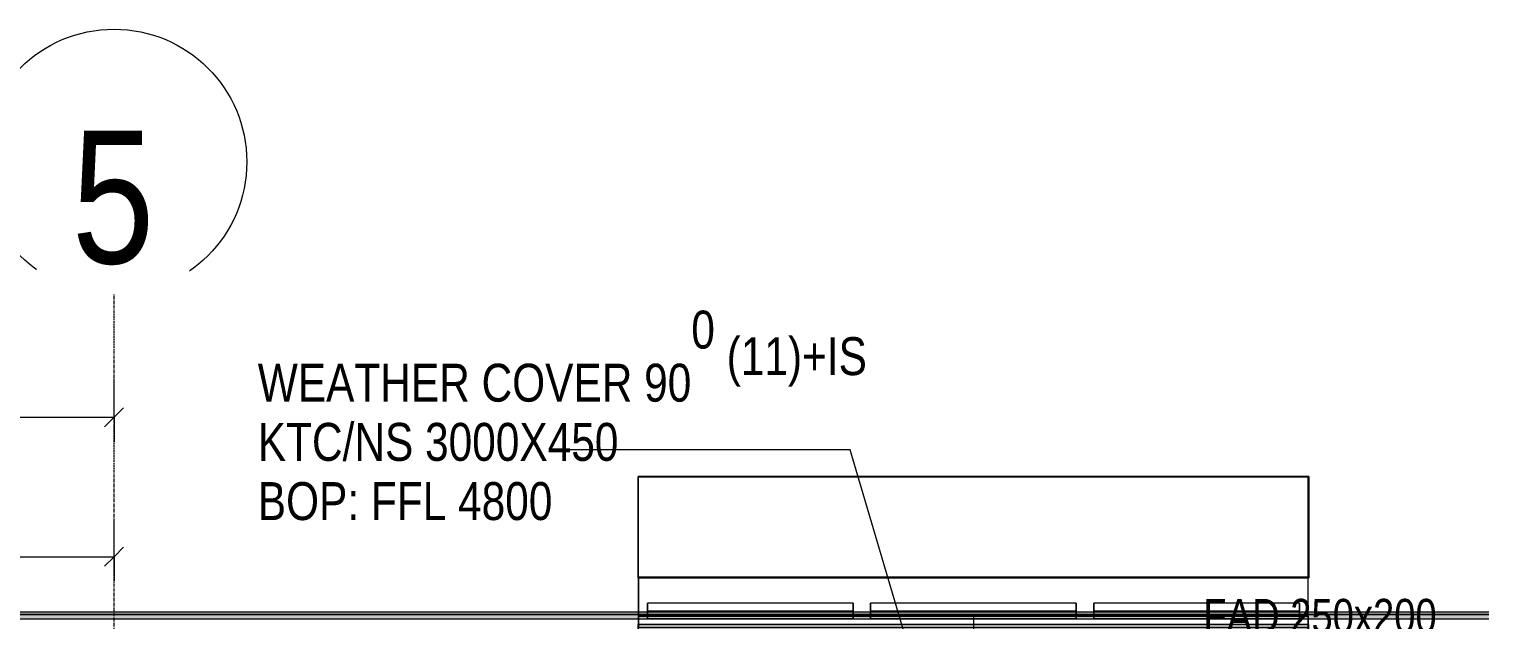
# Model space of a CAD drawing. Header units: millimetres. Extents: x -22227 to 20275, y 15053 to 61060.
# Drawn here: x 10521 to 17061, y 58412 to 61060 of the extents above; entities that cross this region are included whole.
import ezdxf

# ---------------------------------------------------------------- set-up
doc = ezdxf.new("R2010")
doc.units = ezdxf.units.MM
doc.linetypes.add('Grid Line', pattern=[22.225, 12.7, -3.175, 3.175, -3.175])
for name, color, linetype, lineweight in [('A-ANNO-DIMS', 7, 'Continuous', 9), ('A-ANNO-DIMS-170', 7, 'Continuous', 9), ('A-WALL', 7, 'Continuous', 9), ('A-WALL-PATT', 7, 'Continuous', 9), ('G-ANNO-TEXT', 7, 'Continuous', 9), ('M-HVAC-DUCT', 7, 'Continuous', 18), ('M-HVAC-DUCT-CNTR', 7, 'Continuous', 5), ('M-HVAC-DUCT-IDEN', 7, 'Continuous', 9), ('S-GRID', 7, 'Continuous', 9), ('S-GRID-IDEN', 7, 'Continuous', 9)]:
    doc.layers.add(name, color=color, linetype=linetype, lineweight=lineweight)
doc.layers.add('A-GLAZ', color=7, linetype='Continuous', lineweight=9, true_color=0x00007f)
doc.styles.add('Arial', font='arial.ttf', dxfattribs={"width": 0.8, "height": 595})
doc.styles.add('Arial_1', font='arial.ttf', dxfattribs={"width": 0.8, "height": 340})
doc.styles.add('Arial_2', font='arial.ttf', dxfattribs={"width": 0.8, "height": 153})
doc.styles.add('Arial_5', font='arial.ttf', dxfattribs={"width": 0.8, "height": 170})
doc.dimstyles.new('AK_DIM_2_0_Arial', dxfattribs={"dimscale": 304.8, "dimtxt": 346.888196, "dimasz": 0.278871, "dimexe": 0.557743, "dimexo": 0.557743, "dimgap": 0.055774, "dimtad": 1, "dimdec": 0, "dimzin": 0, "dimdsep": 46, "dimtxsty": 'Arial_1', "dimblk1": 'OBLIQUE', "dimblk2": 'OBLIQUE', "dimsah": 1, "dimcen": 0.09, "dimadec": 0, "dimazin": 0, "dimtfac": 1, "dimtdec": 4, "dimtix": 1, "dimtmove": 0, "dimatfit": 3, "dimfxl": 1, "dimtvp": 1, "dimtolj": 1, "dimtzin": 0, "dimarcsym": 2})

# ---------------------------------------------------------------- blocks, each defined once
blk = doc.blocks.new('M_Window-Louvers - 1000x1000mm-1210469-MẶT BẰNG HỆ THỐNG GIÓ TƯƠI')
at = {"layer": 'A-GLAZ', "color": 254, "true_color": 0xcccce5}
for p, q in [((-460.5, 26.275), (-460.5, 61.2)), ((460.5, 61.2), (-460.5, 61.2)), ((-460.5, 61.2), (-460.5, 26.275)), ((460.5, 61.2), (-460.5, 61.2)), ((-460.5, -8.65), (-460.5, 26.275)), ((-460.5, 26.275), (-460.5, -8.65)), ((460.5, 61.2), (460.5, 26.275)), ((460.5, 26.275), (460.5, 61.2)), ((460.5, 26.275), (460.5, -8.65)), ((460.5, -8.65), (460.5, 26.275)), ((-460.5, -8.65), (460.5, -8.65)), ((460.5, -8.65), (-460.5, -8.65))]:
    blk.add_line(p, q, dxfattribs=at)
at = {"layer": 'A-GLAZ', "color": 254, "true_color": 0xe0e0ef}
for p, q in [((-460.5, 61.2), (-460.5, 26.275)), ((460.5, 61.2), (-460.5, 61.2)), ((-460.5, 26.275), (-460.5, 61.2)), ((460.5, 61.2), (-460.5, 61.2)), ((-460.5, 26.275), (-460.5, -8.65)), ((460.5, 26.275), (-460.5, 26.275)), ((-460.5, -8.65), (-460.5, 26.275)), ((460.5, 26.275), (-460.5, 26.275)), ((460.5, 26.275), (460.5, 61.2)), ((460.5, 61.2), (460.5, 26.275)), ((460.5, -8.65), (460.5, 26.275)), ((460.5, 26.275), (460.5, -8.65)), ((460.5, -8.65), (-460.5, -8.65)), ((-460.5, -8.65), (460.5, -8.65))]:
    blk.add_line(p, q, dxfattribs=at)
at = {"layer": 'A-GLAZ', "color": 7, "true_color": 0xececf5}
for p, q in [((-460.5, 61.2), (-460.5, 26.275)), ((460.5, 61.2), (-460.5, 61.2)), ((-460.5, 26.275), (-460.5, 61.2)), ((460.5, 61.2), (-460.5, 61.2)), ((-460.5, 26.275), (-460.5, -8.65)), ((-460.5, -8.65), (-460.5, 26.275)), ((460.5, 26.275), (460.5, 61.2)), ((460.5, 61.2), (460.5, 26.275)), ((460.5, -8.65), (460.5, 26.275)), ((460.5, 26.275), (460.5, -8.65)), ((460.5, -8.65), (-460.5, -8.65)), ((-460.5, -8.65), (460.5, -8.65))]:
    blk.add_line(p, q, dxfattribs=at)
at = {"layer": 'A-GLAZ', "color": 7, "true_color": 0xf3f3f9}
for p, q in [((-460.5, 61.2), (-460.5, 26.275)), ((460.5, 61.2), (-460.5, 61.2)), ((-460.5, 26.275), (-460.5, 61.2)), ((460.5, 61.2), (-460.5, 61.2)), ((460.5, 26.275), (-460.5, 26.275)), ((460.5, 26.275), (-460.5, 26.275)), ((-460.5, 26.275), (-460.5, -8.65)), ((-460.5, -8.65), (-460.5, 26.275)), ((460.5, 26.275), (460.5, 61.2)), ((460.5, 61.2), (460.5, 26.275)), ((460.5, -8.65), (460.5, 26.275)), ((460.5, 26.275), (460.5, -8.65)), ((460.5, -8.65), (-460.5, -8.65)), ((-460.5, -8.65), (460.5, -8.65))]:
    blk.add_line(p, q, dxfattribs=at)
at = {"layer": 'A-GLAZ', "color": 7, "true_color": 0xf7f7fb}
for p, q in [((-460.5, 61.2), (-460.5, 26.275)), ((460.5, 61.2), (-460.5, 61.2)), ((-460.5, 26.275), (-460.5, 61.2)), ((460.5, 61.2), (-460.5, 61.2)), ((-460.5, 26.275), (-460.5, -8.65)), ((-460.5, -8.65), (-460.5, 26.275)), ((460.5, 26.275), (460.5, 61.2)), ((460.5, 61.2), (460.5, 26.275)), ((460.5, -8.65), (460.5, 26.275)), ((460.5, 26.275), (460.5, -8.65)), ((460.5, -8.65), (-460.5, -8.65)), ((-460.5, -8.65), (460.5, -8.65))]:
    blk.add_line(p, q, dxfattribs=at)
at = {"layer": 'A-GLAZ', "color": 7, "true_color": 0xfafafc}
for p, q in [((-460.5, 61.2), (-460.5, 26.275)), ((460.5, 61.2), (-460.5, 61.2)), ((-460.5, 26.275), (-460.5, 61.2)), ((460.5, 61.2), (-460.5, 61.2)), ((460.5, 26.275), (-460.5, 26.275)), ((460.5, 26.275), (-460.5, 26.275)), ((-460.5, 26.275), (-460.5, -8.65)), ((-460.5, -8.65), (-460.5, 26.275)), ((460.5, 26.275), (460.5, 61.2)), ((460.5, 61.2), (460.5, 26.275)), ((460.5, -8.65), (460.5, 26.275)), ((460.5, 26.275), (460.5, -8.65)), ((460.5, -8.65), (-460.5, -8.65)), ((-460.5, -8.65), (460.5, -8.65))]:
    blk.add_line(p, q, dxfattribs=at)
at = {"layer": 'A-GLAZ', "color": 7, "true_color": 0xfcfcfd}
for p, q in [((-460.5, 61.2), (-460.5, 26.275)), ((460.5, 61.2), (-460.5, 61.2)), ((-460.5, 26.275), (-460.5, 61.2)), ((460.5, 61.2), (-460.5, 61.2)), ((-460.5, 26.275), (-460.5, -8.65)), ((-460.5, -8.65), (-460.5, 26.275)), ((460.5, 26.275), (460.5, 61.2)), ((460.5, 61.2), (460.5, 26.275)), ((460.5, -8.65), (460.5, 26.275)), ((460.5, 26.275), (460.5, -8.65)), ((460.5, -8.65), (-460.5, -8.65)), ((-460.5, -8.65), (460.5, -8.65))]:
    blk.add_line(p, q, dxfattribs=at)
at = {"layer": 'A-GLAZ', "color": 7, "true_color": 0xfdfdfd}
for p, q in [((-460.5, 61.2), (-460.5, 26.275)), ((460.5, 61.2), (-460.5, 61.2)), ((-460.5, 26.275), (-460.5, 61.2)), ((-460.5, 61.2), (-460.5, 26.275)), ((460.5, 61.2), (-460.5, 61.2)), ((460.5, 61.2), (-460.5, 61.2)), ((-460.5, 26.275), (-460.5, 61.2)), ((-460.5, 61.2), (-460.5, 26.275)), ((460.5, 61.2), (-460.5, 61.2)), ((460.5, 61.2), (-460.5, 61.2)), ((-460.5, 26.275), (-460.5, 61.2)), ((-460.5, 61.2), (-460.5, 26.275)), ((460.5, 61.2), (-460.5, 61.2)), ((460.5, 61.2), (-460.5, 61.2)), ((-460.5, 26.275), (-460.5, 61.2)), ((-460.5, 61.2), (-460.5, 26.275)), ((460.5, 61.2), (-460.5, 61.2)), ((460.5, 61.2), (-460.5, 61.2)), ((-460.5, 26.275), (-460.5, 61.2)), ((-460.5, 61.2), (-460.5, 26.275)), ((460.5, 61.2), (-460.5, 61.2)), ((460.5, 61.2), (-460.5, 61.2)), ((-460.5, 26.275), (-460.5, 61.2)), ((-460.5, 61.2), (-460.5, 26.275)), ((460.5, 61.2), (-460.5, 61.2)), ((460.5, 61.2), (-460.5, 61.2)), ((-460.5, 26.275), (-460.5, 61.2)), ((-460.5, 61.2), (-460.5, 26.275)), ((460.5, 61.2), (-460.5, 61.2)), ((460.5, 61.2), (-460.5, 61.2)), ((-460.5, 26.275), (-460.5, 61.2)), ((-460.5, 61.2), (-460.5, 26.275)), ((460.5, 61.2), (-460.5, 61.2)), ((460.5, 61.2), (-460.5, 61.2)), ((-460.5, 26.275), (-460.5, 61.2)), ((-460.5, 61.2), (-460.5, 26.275)), ((460.5, 61.2), (-460.5, 61.2)), ((460.5, 61.2), (-460.5, 61.2)), ((-460.5, 26.275), (-460.5, 61.2)), ((-460.5, 61.2), (-460.5, 26.275)), ((460.5, 61.2), (-460.5, 61.2)), ((460.5, 61.2), (-460.5, 61.2)), ((-460.5, 26.275), (-460.5, 61.2)), ((-460.5, 61.2), (-460.5, 26.275)), ((460.5, 61.2), (-460.5, 61.2)), ((460.5, 61.2), (-460.5, 61.2)), ((-460.5, 26.275), (-460.5, 61.2)), ((-460.5, 61.2), (-460.5, 26.275)), ((460.5, 61.2), (-460.5, 61.2)), ((460.5, 61.2), (-460.5, 61.2)), ((-460.5, 26.275), (-460.5, 61.2)), ((-460.5, 61.2), (-460.5, 26.275)), ((460.5, 61.2), (-460.5, 61.2)), ((460.5, 61.2), (-460.5, 61.2)), ((-460.5, 26.275), (-460.5, 61.2)), ((-460.5, 61.2), (-460.5, 26.275)), ((460.5, 61.2), (-460.5, 61.2)), ((460.5, 61.2), (-460.5, 61.2)), ((460.5, 26.275), (-460.5, 26.275)), ((460.5, 26.275), (-460.5, 26.275)), ((460.5, 26.275), (-460.5, 26.275)), ((460.5, 26.275), (-460.5, 26.275)), ((460.5, 26.275), (-460.5, 26.275)), ((460.5, 26.275), (-460.5, 26.275)), ((460.5, 26.275), (-460.5, 26.275)), ((-460.5, 26.275), (-460.5, -8.65)), ((460.5, 26.275), (-460.5, 26.275)), ((460.5, 26.275), (-460.5, 26.275)), ((-460.5, -8.65), (-460.5, 26.275)), ((-460.5, 26.275), (-460.5, -8.65)), ((460.5, 26.275), (-460.5, 26.275)), ((460.5, 26.275), (-460.5, 26.275)), ((-460.5, -8.65), (-460.5, 26.275)), ((-460.5, 26.275), (-460.5, -8.65)), ((460.5, 26.275), (-460.5, 26.275)), ((460.5, 26.275), (-460.5, 26.275)), ((-460.5, -8.65), (-460.5, 26.275)), ((-460.5, 26.275), (-460.5, -8.65)), ((460.5, 26.275), (-460.5, 26.275)), ((460.5, 26.275), (-460.5, 26.275)), ((-460.5, -8.65), (-460.5, 26.275)), ((-460.5, 26.275), (-460.5, -8.65)), ((460.5, 26.275), (-460.5, 26.275)), ((460.5, 26.275), (-460.5, 26.275)), ((-460.5, -8.65), (-460.5, 26.275)), ((-460.5, 26.275), (-460.5, -8.65)), ((460.5, 26.275), (-460.5, 26.275)), ((460.5, 26.275), (-460.5, 26.275)), ((-460.5, -8.65), (-460.5, 26.275)), ((-460.5, 26.275), (-460.5, -8.65)), ((460.5, 26.275), (-460.5, 26.275)), ((460.5, 26.275), (-460.5, 26.275)), ((-460.5, -8.65), (-460.5, 26.275)), ((-460.5, 26.275), (-460.5, -8.65)), ((460.5, 26.275), (-460.5, 26.275)), ((460.5, 26.275), (-460.5, 26.275)), ((-460.5, -8.65), (-460.5, 26.275)), ((-460.5, 26.275), (-460.5, -8.65)), ((460.5, 26.275), (-460.5, 26.275)), ((460.5, 26.275), (-460.5, 26.275)), ((-460.5, -8.65), (-460.5, 26.275)), ((-460.5, 26.275), (-460.5, -8.65)), ((460.5, 26.275), (-460.5, 26.275)), ((460.5, 26.275), (-460.5, 26.275)), ((-460.5, -8.65), (-460.5, 26.275)), ((-460.5, 26.275), (-460.5, -8.65)), ((460.5, 26.275), (-460.5, 26.275)), ((460.5, 26.275), (-460.5, 26.275)), ((-460.5, -8.65), (-460.5, 26.275)), ((-460.5, 26.275), (-460.5, -8.65)), ((460.5, 26.275), (-460.5, 26.275)), ((460.5, 26.275), (-460.5, 26.275)), ((-460.5, -8.65), (-460.5, 26.275)), ((-460.5, 26.275), (-460.5, -8.65)), ((460.5, 26.275), (-460.5, 26.275)), ((460.5, 26.275), (-460.5, 26.275)), ((-460.5, -8.65), (-460.5, 26.275)), ((-460.5, 26.275), (-460.5, -8.65)), ((460.5, 26.275), (-460.5, 26.275)), ((460.5, 26.275), (-460.5, 26.275)), ((-460.5, -8.65), (-460.5, 26.275)), ((-460.5, 26.275), (-460.5, -8.65)), ((460.5, 26.275), (-460.5, 26.275)), ((460.5, 26.275), (-460.5, 26.275)), ((460.5, 26.275), (460.5, 61.2)), ((460.5, 26.275), (460.5, 61.2)), ((460.5, 61.2), (460.5, 26.275)), ((460.5, 26.275), (460.5, 61.2)), ((460.5, 61.2), (460.5, 26.275)), ((460.5, 26.275), (460.5, 61.2)), ((460.5, 61.2), (460.5, 26.275)), ((460.5, 26.275), (460.5, 61.2)), ((460.5, 61.2), (460.5, 26.275)), ((460.5, 26.275), (460.5, 61.2)), ((460.5, 61.2), (460.5, 26.275)), ((460.5, 26.275), (460.5, 61.2)), ((460.5, 61.2), (460.5, 26.275)), ((460.5, 26.275), (460.5, 61.2)), ((460.5, 61.2), (460.5, 26.275)), ((460.5, 26.275), (460.5, 61.2)), ((460.5, 61.2), (460.5, 26.275)), ((460.5, 26.275), (460.5, 61.2)), ((460.5, 61.2), (460.5, 26.275)), ((460.5, 26.275), (460.5, 61.2)), ((460.5, 61.2), (460.5, 26.275)), ((460.5, 26.275), (460.5, 61.2)), ((460.5, 61.2), (460.5, 26.275)), ((460.5, 26.275), (460.5, 61.2)), ((460.5, 61.2), (460.5, 26.275)), ((460.5, 26.275), (460.5, 61.2)), ((460.5, 61.2), (460.5, 26.275)), ((460.5, 26.275), (460.5, 61.2)), ((460.5, 61.2), (460.5, 26.275)), ((460.5, -8.65), (460.5, 26.275)), ((460.5, -8.65), (460.5, 26.275)), ((460.5, 26.275), (460.5, -8.65)), ((460.5, -8.65), (460.5, 26.275)), ((460.5, 26.275), (460.5, -8.65)), ((460.5, -8.65), (460.5, 26.275)), ((460.5, 26.275), (460.5, -8.65)), ((460.5, -8.65), (460.5, 26.275)), ((460.5, 26.275), (460.5, -8.65)), ((460.5, -8.65), (460.5, 26.275)), ((460.5, 26.275), (460.5, -8.65)), ((460.5, -8.65), (460.5, 26.275)), ((460.5, 26.275), (460.5, -8.65)), ((460.5, -8.65), (460.5, 26.275)), ((460.5, 26.275), (460.5, -8.65)), ((460.5, -8.65), (460.5, 26.275)), ((460.5, 26.275), (460.5, -8.65)), ((460.5, -8.65), (460.5, 26.275)), ((460.5, 26.275), (460.5, -8.65)), ((460.5, -8.65), (460.5, 26.275)), ((460.5, 26.275), (460.5, -8.65)), ((460.5, -8.65), (460.5, 26.275)), ((460.5, 26.275), (460.5, -8.65)), ((460.5, -8.65), (460.5, 26.275)), ((460.5, 26.275), (460.5, -8.65)), ((460.5, -8.65), (460.5, 26.275)), ((460.5, 26.275), (460.5, -8.65)), ((460.5, -8.65), (460.5, 26.275)), ((460.5, 26.275), (460.5, -8.65)), ((460.5, -8.65), (-460.5, -8.65)), ((-460.5, -8.65), (460.5, -8.65)), ((460.5, -8.65), (-460.5, -8.65)), ((-460.5, -8.65), (460.5, -8.65)), ((460.5, -8.65), (-460.5, -8.65)), ((-460.5, -8.65), (460.5, -8.65)), ((460.5, -8.65), (-460.5, -8.65)), ((-460.5, -8.65), (460.5, -8.65)), ((460.5, -8.65), (-460.5, -8.65)), ((-460.5, -8.65), (460.5, -8.65)), ((460.5, -8.65), (-460.5, -8.65)), ((-460.5, -8.65), (460.5, -8.65)), ((460.5, -8.65), (-460.5, -8.65)), ((-460.5, -8.65), (460.5, -8.65)), ((460.5, -8.65), (-460.5, -8.65)), ((-460.5, -8.65), (460.5, -8.65)), ((460.5, -8.65), (-460.5, -8.65)), ((-460.5, -8.65), (460.5, -8.65)), ((460.5, -8.65), (-460.5, -8.65)), ((-460.5, -8.65), (460.5, -8.65)), ((460.5, -8.65), (-460.5, -8.65)), ((-460.5, -8.65), (460.5, -8.65)), ((460.5, -8.65), (-460.5, -8.65)), ((-460.5, -8.65), (460.5, -8.65)), ((460.5, -8.65), (-460.5, -8.65)), ((-460.5, -8.65), (460.5, -8.65)), ((460.5, -8.65), (-460.5, -8.65)), ((-460.5, -8.65), (460.5, -8.65)), ((460.5, -8.65), (-460.5, -8.65))]:
    blk.add_line(p, q, dxfattribs=at)
at = {"layer": 'A-GLAZ', "color": 9, "true_color": 0xaaaad4}
for p, q in [((-460.5, 26.275), (-460.5, 61.2)), ((460.5, 61.2), (-460.5, 61.2)), ((-460.5, -8.65), (-460.5, 26.275)), ((460.5, 26.275), (-460.5, 26.275)), ((460.5, 61.2), (460.5, 26.275)), ((460.5, 26.275), (460.5, -8.65)), ((-460.5, -8.65), (460.5, -8.65))]:
    blk.add_line(p, q, dxfattribs=at)
blk = doc.blocks.new('AK-SGS-M3-A_rvt-1-MẶT BẰNG HỆ THỐNG GIÓ TƯƠI')
at = {"layer": 'A-WALL-PATT', "true_color": 0xeaeaea, "transparency": 33554534}
h = blk.add_hatch(color=254, dxfattribs=at)
h.paths.add_polyline_path([(-18852.6, 58416.9), (-17584.1, 58416.9), (-17584.1, 58446.9), (-20048.6, 58446.9), (-20048.6, 58416.9)])
h.paths.add_polyline_path([(-16663.1, 58416.9), (-16584.2, 58416.9), (-16584.2, 58446.9), (-16663.1, 58446.9)])
h.paths.add_polyline_path([(-14663.3, 58416.9), (-9809.1, 58416.9), (-9809.1, 58446.9), (-14663.3, 58446.9)])
h.paths.add_polyline_path([(-15663.2, 58416.9), (-15584.3, 58416.9), (-15584.3, 58446.9), (-15663.2, 58446.9)])
h.paths.add_polyline_path([(-8809.2, 58416.9), (-8809.2, 58446.9), (-8888.1, 58446.9), (-8888.1, 58416.9), (-8826.8, 58416.9)])
h.paths.add_polyline_path([(-7809.3, 58416.9), (-7809.3, 58446.9), (-7888.2, 58446.9), (-7888.2, 58416.9)])
h.paths.add_polyline_path([(-6888.3, 58416.9), (5590.9, 58416.9), (5590.9, 58446.9), (-6888.3, 58446.9)])
h.paths.add_polyline_path([(6511.9, 58416.9), (6590.8, 58416.9), (6590.8, 58446.9), (6511.9, 58446.9)])
h.paths.add_polyline_path([(8680.8, 58416.9), (13291.2, 58416.9), (13291.2, 58446.9), (8511.7, 58446.9), (8511.7, 58416.9)])
h.paths.add_polyline_path([(7590.7, 58416.9), (7590.7, 58446.9), (7511.8, 58446.9), (7511.8, 58416.9)])
h.paths.add_polyline_path([(14291.1, 58416.9), (14291.1, 58446.9), (14212.2, 58446.9), (14212.2, 58416.9), (14217.5, 58416.9)])
h.paths.add_polyline_path([(15264.9, 58416.9), (15291, 58416.9), (15291, 58446.9), (15212.1, 58446.9), (15212.1, 58416.9)])
h.paths.add_polyline_path([(17060.6, 58416.9), (17060.6, 58446.9), (16212, 58446.9), (16212, 58416.9), (16462, 58416.9)])
h = blk.add_hatch(color=254, dxfattribs=at)
h.paths.add_polyline_path([(-16907.3, 58416.9), (-16663.1, 58416.9), (-16663.1, 58446.9), (-17584.1, 58446.9), (-17584.1, 58416.9), (-17057, 58416.9)])
h.paths.add_polyline_path([(-15410.9, 58416.9), (-14663.3, 58416.9), (-14663.3, 58446.9), (-15584.3, 58446.9), (-15584.3, 58416.9), (-15560.6, 58416.9)])
h.paths.add_polyline_path([(-15859.8, 58416.9), (-15663.2, 58416.9), (-15663.2, 58446.9), (-16584.2, 58446.9), (-16584.2, 58416.9), (-16009.5, 58416.9)])
h.paths.add_polyline_path([(-9809.1, 58416.9), (-8888.1, 58416.9), (-8888.1, 58446.9), (-9809.1, 58446.9)])
h.paths.add_polyline_path([(-6888.3, 58416.9), (-6888.3, 58446.9), (-7809.3, 58446.9), (-7809.3, 58416.9), (-7480.1, 58416.9)])
h.paths.add_polyline_path([(-7929, 58416.9), (-7888.2, 58416.9), (-7888.2, 58446.9), (-8809.2, 58446.9), (-8809.2, 58416.9), (-8078.7, 58416.9)])
h.paths.add_polyline_path([(5590.9, 58416.9), (6511.9, 58416.9), (6511.9, 58446.9), (5590.9, 58446.9)])
h.paths.add_polyline_path([(7590.7, 58416.9), (8511.7, 58416.9), (8511.7, 58446.9), (7590.7, 58446.9)])
h.paths.add_polyline_path([(7511.8, 58416.9), (7511.8, 58446.9), (6590.8, 58446.9), (6590.8, 58416.9), (7483.7, 58416.9)])
h.paths.add_polyline_path([(13291.2, 58416.9), (14212.2, 58416.9), (14212.2, 58446.9), (13291.2, 58446.9)])
h.paths.add_polyline_path([(14291.1, 58416.9), (15212.1, 58416.9), (15212.1, 58446.9), (14291.1, 58446.9)])
h.paths.add_polyline_path([(15291, 58416.9), (16212, 58416.9), (16212, 58446.9), (15291, 58446.9)])
at = {"layer": 'A-WALL', "color": 253, "true_color": 0xaaaaaa}
for p, q in [((13291.2, 58446.9), (8511.7, 58446.9)), ((8511.7, 58416.9), (13291.2, 58416.9)), ((14291.1, 58446.9), (14212.2, 58446.9)), ((14212.2, 58416.9), (14291.1, 58416.9)), ((15291, 58446.9), (15212.1, 58446.9)), ((15212.1, 58416.9), (15291, 58416.9)), ((17060.6, 58446.9), (16212, 58446.9)), ((16212, 58416.9), (17060.6, 58416.9))]:
    blk.add_line(p, q, dxfattribs=at)
at = {"layer": 'A-WALL', "color": 9, "true_color": 0xc3c3c3}
for p, q in [((13291.2, 58446.9), (8511.7, 58446.9)), ((8511.7, 58436.9), (13291.2, 58436.9)), ((8511.7, 58416.9), (13291.2, 58416.9)), ((14291.1, 58446.9), (14212.2, 58446.9)), ((14212.2, 58436.9), (14291.1, 58436.9)), ((14212.2, 58416.9), (14291.1, 58416.9)), ((15291, 58446.9), (15212.1, 58446.9)), ((15212.1, 58436.9), (15291, 58436.9)), ((15212.1, 58416.9), (15291, 58416.9)), ((17060.6, 58446.9), (16212, 58446.9)), ((16212, 58436.9), (17060.6, 58436.9)), ((16212, 58416.9), (17060.6, 58416.9))]:
    blk.add_line(p, q, dxfattribs=at)
at = {"layer": 'A-WALL', "color": 254, "true_color": 0xd8d8d8}
for p, q in [((13291.2, 58436.9), (8511.7, 58436.9)), ((14291.1, 58436.9), (14212.2, 58436.9)), ((15291, 58436.9), (15212.1, 58436.9)), ((17060.6, 58436.9), (16212, 58436.9))]:
    blk.add_line(p, q, dxfattribs=at)
at = {"layer": 'A-WALL', "color": 7, "true_color": 0xfdfdfd}
for p, q in [((14212.2, 58446.9), (13291.2, 58446.9)), ((14212.2, 58446.9), (13291.2, 58446.9)), ((13291.2, 58436.9), (14212.2, 58436.9)), ((14212.2, 58436.9), (13291.2, 58436.9)), ((13291.2, 58416.9), (14212.2, 58416.9)), ((13291.2, 58416.9), (14212.2, 58416.9)), ((15212.1, 58446.9), (14291.1, 58446.9)), ((15212.1, 58446.9), (14291.1, 58446.9)), ((14291.1, 58436.9), (15212.1, 58436.9)), ((15212.1, 58436.9), (14291.1, 58436.9)), ((14291.1, 58416.9), (15212.1, 58416.9)), ((14291.1, 58416.9), (15212.1, 58416.9)), ((16212, 58446.9), (15291, 58446.9)), ((16212, 58446.9), (15291, 58446.9)), ((15291, 58436.9), (16212, 58436.9)), ((16212, 58436.9), (15291, 58436.9)), ((15291, 58416.9), (16212, 58416.9)), ((15291, 58416.9), (16212, 58416.9))]:
    blk.add_line(p, q, dxfattribs=at)
at = {"layer": 'A-GLAZ', "color": 9, "lineweight": 9, "true_color": 0xaaaad4}
for p in [(13751.7, 58425.6), (14751.6, 58425.6), (15751.5, 58425.6)]:
    blk.add_blockref('M_Window-Louvers - 1000x1000mm-1210469-MẶT BẰNG HỆ THỐNG GIÓ TƯƠI', p, dxfattribs=at)
blk = doc.blocks.new('Cut_ChuNhat_NepC1 - 1 W-2484012-MẶT BẰNG HỆ THỐNG GIÓ TƯƠI')
at = {"layer": 'M-HVAC-DUCT', "color": 4, "true_color": 0x00ffff}
for p, q in [((13249.6, 58601.2), (13249.6, 59055.2)), ((13249.6, 59055.2), (16253.6, 59055.2)), ((16253.6, 59055.2), (13249.6, 59055.2)), ((13249.6, 59055.2), (13249.6, 58601.2)), ((16251.6, 59053.2), (13251.6, 59053.2)), ((13251.6, 58603.2), (13251.6, 59053.2)), ((13251.6, 59053.2), (16251.6, 59053.2)), ((13251.6, 58378.2), (13251.6, 59053.2)), ((16251.6, 59053.2), (16251.6, 58603.2)), ((16251.6, 58378.2), (16251.6, 59053.2)), ((16253.6, 59055.2), (16253.6, 58601.2)), ((16253.6, 58601.2), (16253.6, 59055.2)), ((16253.6, 58601.2), (13249.6, 58601.2)), ((13249.6, 58601.2), (16253.6, 58601.2)), ((16251.6, 58603.2), (13251.6, 58603.2)), ((13251.6, 58603.2), (13251.6, 58378.2)), ((16251.6, 58378.2), (16251.6, 58603.2)), ((13249.6, 58390.7), (16253.6, 58390.7)), ((16253.6, 58390.7), (13249.6, 58390.7)), ((13249.6, 58390.7), (13249.6, 58365.7)), ((13249.6, 58365.7), (13249.6, 58390.7)), ((13249.6, 58365.7), (16253.6, 58365.7)), ((16253.6, 58365.7), (13249.6, 58365.7)), ((13251.6, 58378.2), (16251.6, 58378.2)), ((16251.6, 58378.2), (13251.6, 58378.2)), ((16253.6, 58365.7), (16253.6, 58390.7)), ((16253.6, 58365.7), (16253.6, 58390.7))]:
    blk.add_line(p, q, dxfattribs=at)
blk = doc.blocks.new('AK-SGS-M3-Hrvt_rvt-1-MẶT BẰNG HỆ THỐNG GIÓ TƯƠI')
at = {"layer": 'M-HVAC-DUCT', "color": 4, "true_color": 0x00ffff}
for p, q in [((16251.6, 58428.2), (13251.6, 58428.2)), ((13251.6, 58428.2), (16251.6, 58428.2)), ((13251.6, 57801.3), (13251.6, 58428.2)), ((13251.6, 57801.3), (13251.6, 58428.2)), ((16251.6, 58428.2), (16251.6, 57801.3)), ((16251.6, 57801.3), (16251.6, 58428.2))]:
    blk.add_line(p, q, dxfattribs=at)
at = {"layer": 'M-HVAC-DUCT-CNTR', "color": 4, "true_color": 0x00ffff}
blk.add_line((14751.6, 58428.2), (14751.6, 57801.3), dxfattribs=at)
at = {"layer": 'M-HVAC-DUCT', "color": 4, "lineweight": 18, "true_color": 0x00ffff}
blk.add_blockref('Cut_ChuNhat_NepC1 - 1 W-2484012-MẶT BẰNG HỆ THỐNG GIÓ TƯƠI', (0, 0), dxfattribs=at)
blk = doc.blocks.new('Grid - M_Grid Head - Circle-116537-MẶT BẰNG HỆ THỐNG GIÓ TƯƠI')
at = {"layer": 'S-GRID-IDEN'}
blk.add_circle((0, 0), 3.5, dxfattribs=at)
blk = doc.blocks.new('DIMBLOCK4-MẶT BẰNG HỆ THỐNG GIÓ TƯƠI')
at = {"layer": 'A-ANNO-DIMS-170'}
for p, q in [((3201.4, 58695), (3201.4, 58865)), ((10901.4, 58695), (10901.4, 58865)), ((3201.4, 58695), (3243.9, 58737.5)), ((10901.4, 58695), (10943.9, 58737.5)), ((3201.4, 58695), (3158.9, 58652.5)), ((3201.4, 58695), (10901.4, 58695)), ((3201.4, 58695), (3201.4, 58585.1)), ((10901.4, 58695), (10858.9, 58652.5)), ((10901.4, 58695), (10901.4, 58585.1))]:
    blk.add_line(p, q, dxfattribs=at)
at = {"layer": 'A-ANNO-DIMS-170', "color": 0, "insert": (6635.1, 59153.4), "char_height": 340, "width": 999.038, "attachment_point": 1, "line_spacing_factor": 0.941778, "style": 'Arial_1'}
blk.add_mtext('7700', dxfattribs=at)
blk = doc.blocks.new('_Oblique')
at = {"color": 0, "linetype": 'ByBlock', "lineweight": -2}
blk.add_line((-0.5, -0.5), (0.5, 0.5), dxfattribs=at)
blk = doc.blocks.new('DIMBLOCK5-MẶT BẰNG HỆ THỐNG GIÓ TƯƠI')
at = {"layer": 'A-ANNO-DIMS-170'}
for p, q in [((-20048.6, 59320.2), (-20048.6, 59490.2)), ((10901.4, 59320.2), (10901.4, 59490.2)), ((-20048.6, 59320.2), (-20091.1, 59277.7)), ((-20048.6, 59320.2), (-20006.1, 59362.7)), ((-20048.6, 59320.2), (10901.4, 59320.2)), ((-20048.6, 59320.2), (-20048.6, 59210.3)), ((10901.4, 59320.2), (10858.9, 59277.7)), ((10901.4, 59320.2), (10943.9, 59362.7)), ((10901.4, 59320.2), (10901.4, 59210.3))]:
    blk.add_line(p, q, dxfattribs=at)
at = {"layer": 'A-ANNO-DIMS-170', "color": 0, "insert": (-5093.9, 59778.6), "char_height": 340, "width": 1248.798, "attachment_point": 1, "line_spacing_factor": 0.941778, "style": 'Arial_1'}
blk.add_mtext('30950', dxfattribs=at)

msp = doc.modelspace()

# ---------------------------------------------------------------- linework, layer by layer
at = {"layer": 'G-ANNO-TEXT', "color": 1, "true_color": 0xff0000}
for p, q in [((14198.9, 59175.1), (12876.9, 59175.1)), ((14500.7, 58156.3), (14198.9, 59175.1))]:
    msp.add_line(p, q, dxfattribs=at)
at = {"layer": 'S-GRID', "linetype": 'Grid Line'}
msp.add_line((15334.6, 58436.9), (-21036.6, 58436.9), dxfattribs=at)

# ---------------------------------------------------------------- block references
at = {"lineweight": 5}
for name in ['AK-SGS-M3-Hrvt_rvt-1-MẶT BẰNG HỆ THỐNG GIÓ TƯƠI', 'AK-SGS-M3-A_rvt-1-MẶT BẰNG HỆ THỐNG GIÓ TƯƠI']:
    msp.add_blockref(name, (0, 0), dxfattribs=at)
at = {"layer": 'S-GRID-IDEN', "xscale": 169.9999999999999, "yscale": 169.9999999999999, "zscale": 169.9999999999999}
msp.add_blockref('Grid - M_Grid Head - Circle-116537-MẶT BẰNG HỆ THỐNG GIÓ TƯƠI', (10901.4, 60465.5), dxfattribs=at)

# ---------------------------------------------------------------- texts
at = {"layer": 'G-ANNO-TEXT', "color": 1, "true_color": 0xff0000, "insert": (11545.5, 59798.5), "char_height": 170, "width": 2679.894, "attachment_point": 1, "line_spacing_factor": 0.936439, "style": 'Arial_5'}
msp.add_mtext('\\pxt10.16,20.32,30.48,40.64,50.8,60.96,71.12,81.28,91.44,101.6,111.76,121.92,132.08,142.24,152.4,162.56,172.72,182.88,193.04,203.2,213.36,223.52,233.68,243.84,254,264.16,274.32,284.48,294.64,304.8,314.96,325.12;{WEATHER COVER 90\\A1;\\S0 ^ ;(11)+IS\\PKTC/NS 3000X450\\PBOP: FFL 4800}', dxfattribs=at)
at = {"layer": 'M-HVAC-DUCT-IDEN', "color": 1, "true_color": 0xff0000, "insert": (16304.2, 58309.3), "char_height": 153, "width": 1331.44, "attachment_point": 5, "line_spacing_factor": 0.936439, "style": 'Arial_2'}
msp.add_mtext('\\pxqc,t11.28889,22.57778,33.86667,45.15556,56.44444,67.73333,79.02222,90.31111,101.6,112.88889,124.17778,135.46667,146.75556,158.04444,169.33333,180.62222,191.91111,203.2,214.48889,225.77778,237.06667,248.35556,259.64444,270.93333,282.22222,293.51111,304.8,316.08889,327.37778,338.66667,349.95556,361.24444;{FAD 250x200\\PBOP=FFL +4400}', dxfattribs=at)

# ---------------------------------------------------------------- dimensions: what is measured, and where the dimension line sits
at = {"layer": 'A-ANNO-DIMS'}
for base, p1, p2, override, picture, middle in [((10901.4, 59320.2), (-20048.6, 59380.3), (10901.4, 59380.3), {"dimpost": '<>', "dimfxl": 30950}, 'DIMBLOCK5-MẶT BẰNG HỆ THỐNG GIÓ TƯƠI', (-4573.6, 59510.9)), ((10901.4, 58695), (3201.4, 58755.1), (10901.4, 58755.1), {"dimpost": '<>', "dimfxl": 7700}, 'DIMBLOCK4-MẶT BẰNG HỆ THỐNG GIÓ TƯƠI', (7051.4, 58885.6))]:
    dim = msp.add_linear_dim(base=base, p1=p1, p2=p2, dimstyle='AK_DIM_2_0_Arial', override=override, dxfattribs=at)
    dim.commit()
    dim.dimension.update_dxf_attribs({"geometry": picture, "text_midpoint": middle})

# ---------------------------------------------------------------- next in the draw order: texts
at = {"layer": 'S-GRID-IDEN', "insert": (10897.1, 60303.6), "char_height": 595, "width": 386.24, "attachment_point": 5, "line_spacing_factor": 0.936439, "style": 'Arial', "bg_fill": 3, "box_fill_scale": 1.25, "bg_fill_color": 256, "bg_fill_true_color": 13158600, "bg_fill_transparency": 0}
msp.add_mtext('\\pxqc,t2.90286,5.80571,8.70857,11.61143,14.51429,17.41714,20.32,23.22286,26.12571,29.02857,31.93143,34.83429,37.73714,40.64,43.54286,46.44571,49.34857,52.25143,55.15429,58.05714,60.96,63.86286,66.76571,69.66857,72.57143,75.47429,78.37714,81.28,84.18286,87.08571,89.98857,92.89143;{5}', dxfattribs=at)

# ---------------------------------------------------------------- next in the draw order: linework, layer by layer
at = {"layer": 'S-GRID', "linetype": 'Grid Line'}
msp.add_line((10901.4, 15335.3), (10901.4, 59870.5), dxfattribs=at)

doc.saveas('drawing.dxf')
